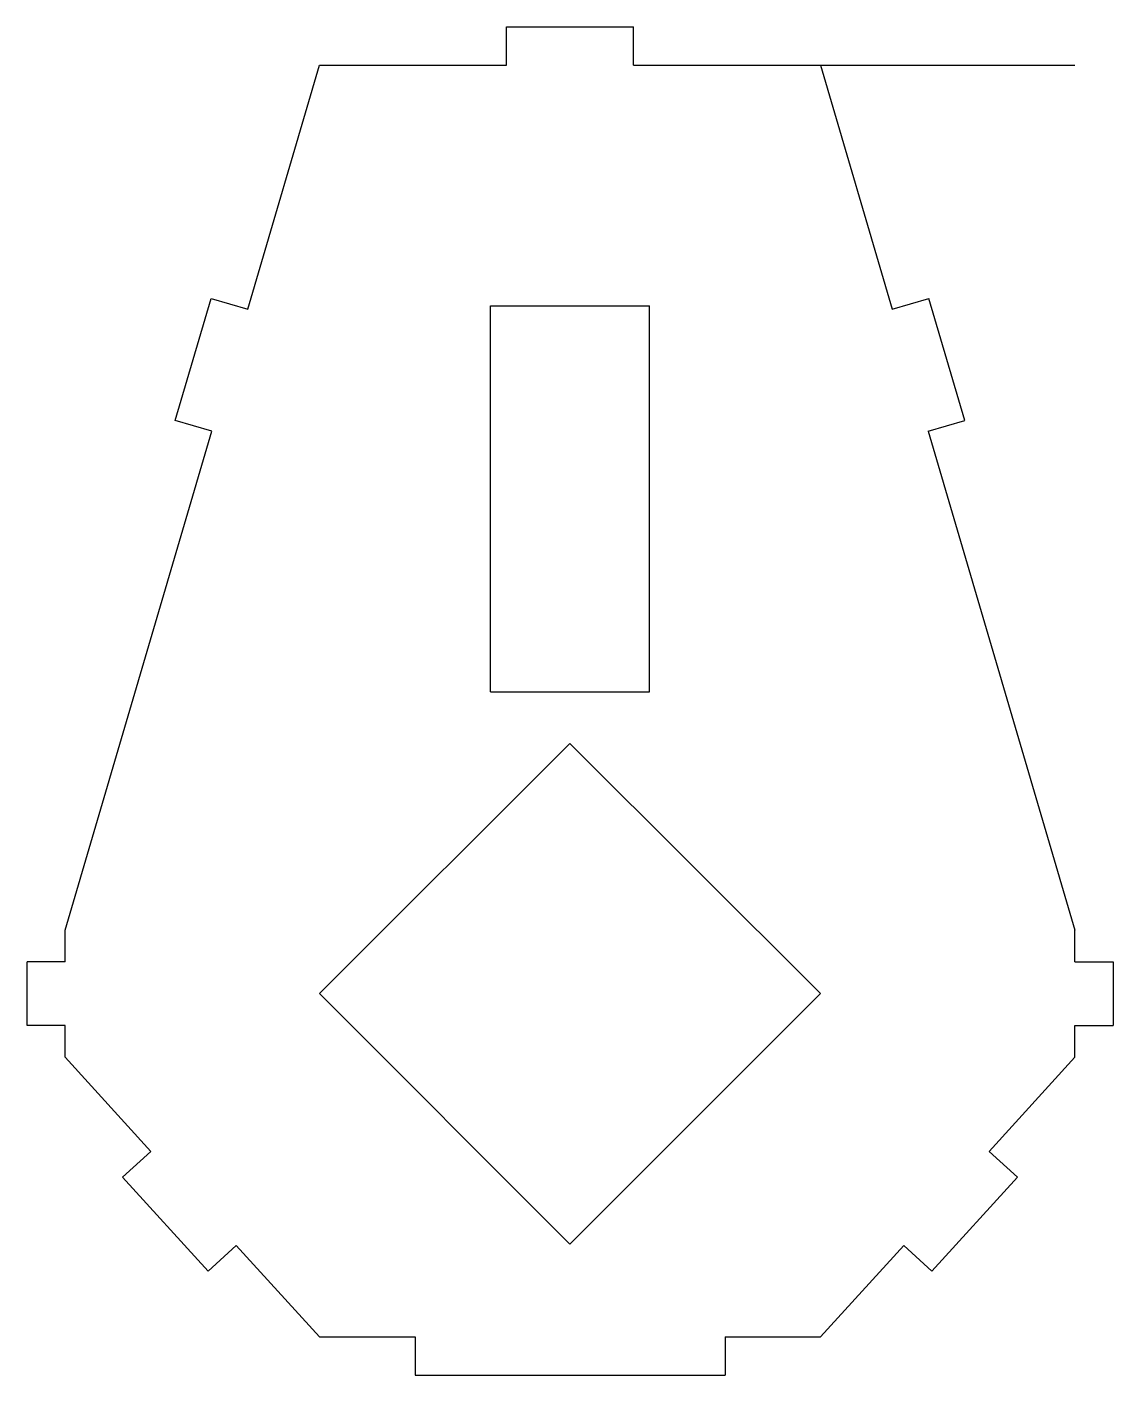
# Model space of a CAD drawing. Extents: x -3.8 to 4.8, y -0.1 to 10.5.
import ezdxf

# ---------------------------------------------------------------- set-up
doc = ezdxf.new("R2010")
doc.units = 0
doc.header["$MEASUREMENT"] = 0
doc.layers.add('MODELSKETCH_VISIBLE', color=7, linetype='CONTINUOUS')

msp = doc.modelspace()

# ---------------------------------------------------------------- linework, layer by layer
at = {"layer": 'MODELSKETCH_VISIBLE'}
for p, q in [((-0.003, 10.203), (-0.003, 10.503)), ((-0.003, 10.503), (0.997, 10.503)), ((0.997, 10.203), (0.997, 10.503)), ((-2.036, 8.284), (-1.471, 10.203)), ((-1.471, 10.203), (-0.003, 10.203)), ((-1.471, 10.203), (-0.003, 10.203)), ((0.997, 10.203), (4.466, 10.203)), ((0.997, 10.203), (2.466, 10.203)), ((2.466, 10.203), (3.03, 8.284)), ((-2.606, 7.41), (-2.323, 8.369)), ((-2.323, 8.369), (-2.036, 8.284)), ((-0.128, 8.311), (1.122, 8.311)), ((-0.128, 5.276), (-0.128, 8.311)), ((1.122, 5.276), (1.122, 8.311)), ((3.03, 8.284), (3.318, 8.369)), ((3.6, 7.41), (3.318, 8.369)), ((-3.471, 3.402), (-2.318, 7.325)), ((-2.318, 7.325), (-2.606, 7.41)), ((3.312, 7.325), (3.6, 7.41)), ((3.312, 7.325), (4.466, 3.402)), ((-0.128, 5.276), (1.122, 5.276)), ((-1.471, 2.902), (0.497, 4.87)), ((2.466, 2.902), (0.497, 4.87)), ((-3.471, 3.152), (-3.471, 3.402)), ((4.466, 3.152), (4.466, 3.402)), ((-3.771, 2.652), (-3.771, 3.152)), ((-3.471, 3.152), (-3.771, 3.152)), ((4.466, 3.152), (4.766, 3.152)), ((4.766, 3.152), (4.766, 2.652)), ((0.497, 0.933), (-1.471, 2.902)), ((2.466, 2.902), (0.497, 0.933)), ((-3.471, 2.652), (-3.771, 2.652)), ((-3.471, 2.402), (-3.471, 2.652)), ((4.466, 2.402), (4.466, 2.652)), ((4.466, 2.652), (4.766, 2.652)), ((-2.798, 1.662), (-3.471, 2.402)), ((3.793, 1.662), (4.466, 2.402)), ((-2.798, 1.662), (-3.02, 1.46)), ((4.015, 1.46), (3.793, 1.662)), ((-3.02, 1.46), (-2.347, 0.72)), ((3.342, 0.72), (4.015, 1.46)), ((-2.347, 0.72), (-2.126, 0.922)), ((-1.471, 0.203), (-2.126, 0.922)), ((2.466, 0.203), (3.12, 0.922)), ((3.12, 0.922), (3.342, 0.72)), ((-1.471, 0.203), (-0.721, 0.203)), ((-0.721, 0.203), (-0.721, -0.097)), ((1.716, 0.203), (1.716, -0.097)), ((1.716, 0.203), (2.466, 0.203)), ((-0.721, -0.097), (1.716, -0.097))]:
    msp.add_line(p, q, dxfattribs=at)

doc.saveas('drawing.dxf')
